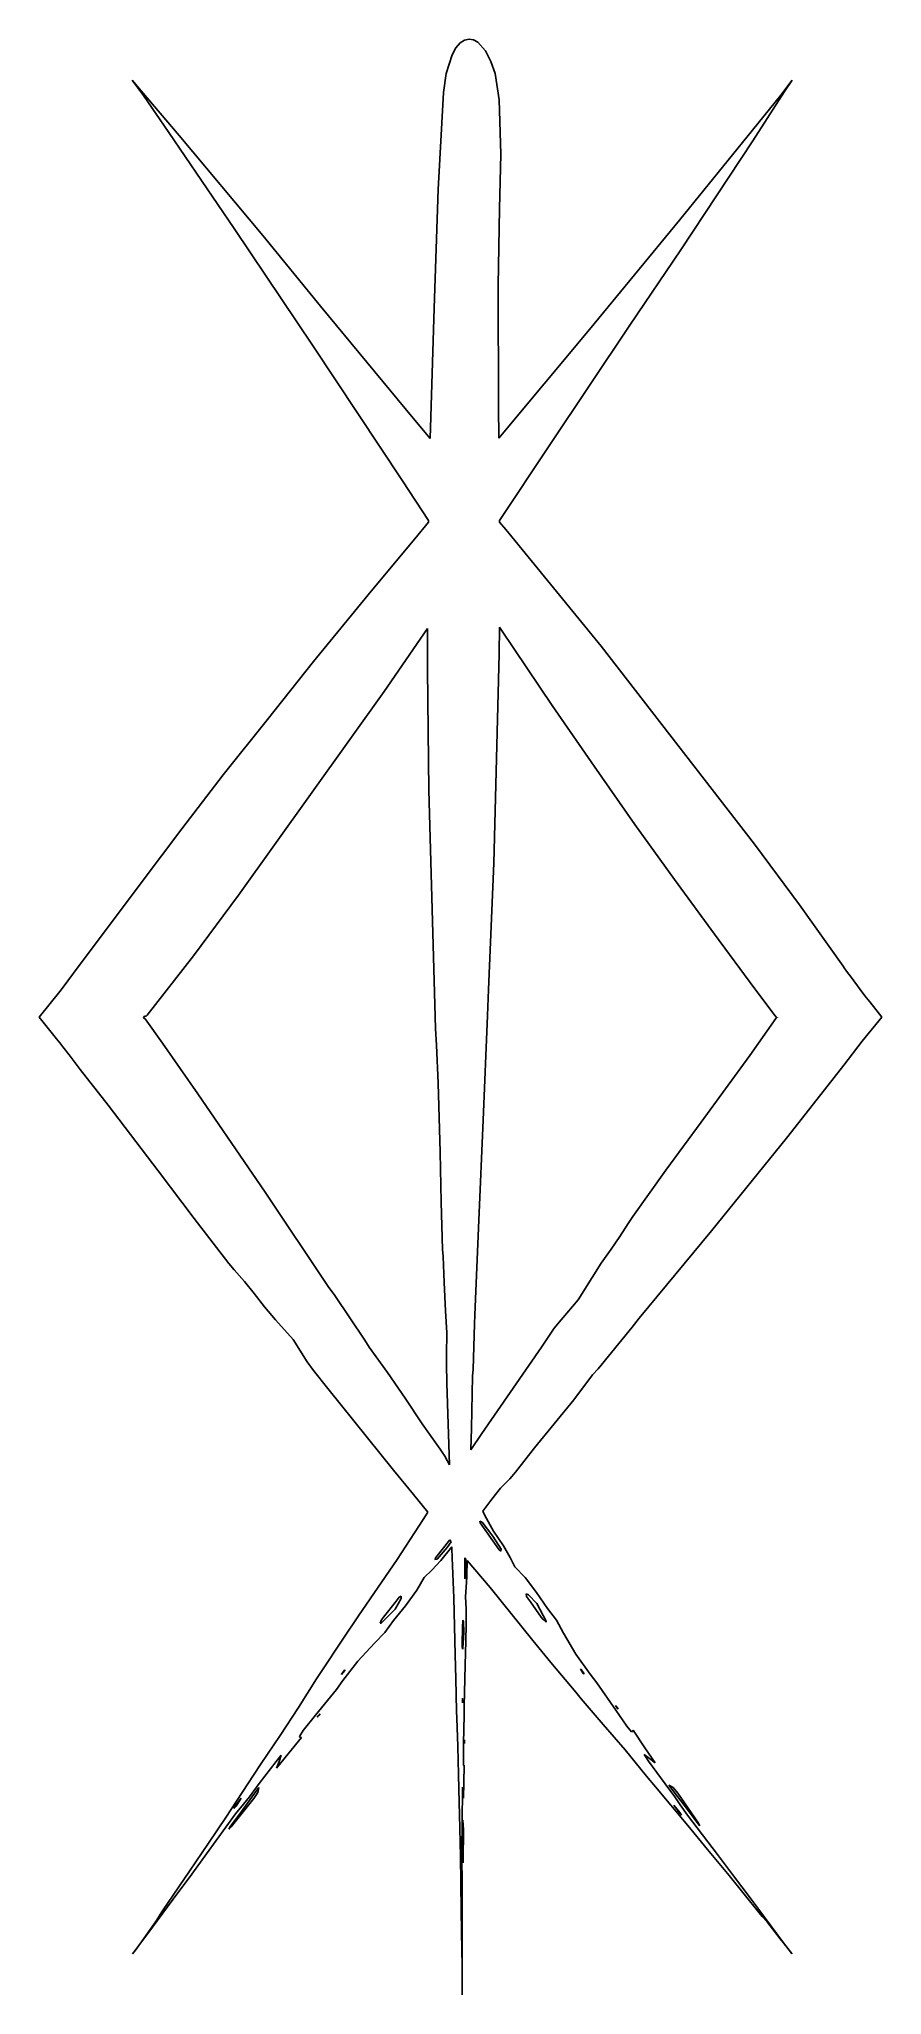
# Model space of a CAD drawing. Extents: x 0 to 81, y 0 to 189.
import ezdxf

# ---------------------------------------------------------------- set-up
doc = ezdxf.new("R2010")
doc.units = 0

msp = doc.modelspace()

# ---------------------------------------------------------------- linework, layer by layer
at = {"layer": 'Layer 1'}
for p, q in [((41.512123, 188.827132), (41.076537, 188.732753)), ((41.944118, 188.755473), (41.512123, 188.827132)), ((39.87487, 187.295397), (39.294278, 185.519679)), ((40.245247, 187.982685), (39.87487, 187.295397)), ((40.650024, 188.456537), (40.245247, 187.982685)), ((41.076537, 188.732753), (40.650024, 188.456537)), ((42.359858, 188.533575), (41.944118, 188.755473)), ((43.09192, 187.70226), (42.359858, 188.533575)), ((43.628344, 186.653786), (43.09192, 187.70226)), ((39.294278, 185.519679), (39.039228, 183.668947)), ((44.025539, 185.514905), (43.628344, 186.653786)), ((44.4332, 182.98), (44.025539, 185.514905)), ((9.848211, 183.827937), (9.00092, 184.872497)), ((9.00092, 184.872497), (10.065976, 183.38416)), ((13.525361, 179.532597), (9.848211, 183.827937)), ((10.065976, 183.38416), (12.521306, 179.811)), ((39.039228, 183.668947), (38.520287, 174.300767)), ((71.602155, 183.424184), (68.882145, 180.048264)), ((68.90299, 179.006506), (71.96503, 183.759986)), ((72.723132, 184.870941), (71.602155, 183.424184)), ((71.96503, 183.759986), (72.723132, 184.870941)), ((44.593133, 177.709438), (44.4332, 182.98)), ((12.521306, 179.811), (18.826556, 170.55255)), ((21.617531, 169.858027), (13.525361, 179.532597)), ((68.882145, 180.048264), (61.8177, 171.355)), ((44.449014, 172.43842), (44.593133, 177.709438)), ((61.95158, 168.482406), (68.90299, 179.006506)), ((38.520287, 174.300767), (38.140698, 162.861467)), ((44.308467, 165.08652), (44.449014, 172.43842)), ((18.826556, 170.55255), (26.464576, 159.20165)), ((61.8177, 171.355), (53.13021, 160.7858)), ((27.183511, 163.052457), (21.617531, 169.858027)), ((57.02549, 161.200186), (61.95158, 168.482406)), ((44.356018, 153.37372), (44.308467, 165.08652)), ((36.109091, 152.253157), (27.183511, 163.052457)), ((38.140698, 162.861467), (37.758781, 150.269367)), ((53.13021, 160.7858), (44.38336, 150.3102)), ((49.23534, 149.555286), (57.02549, 161.200186)), ((26.464576, 159.20165), (35.082386, 146.17875)), ((44.38336, 150.3102), (44.356018, 153.37372)), ((37.758781, 150.269367), (36.109091, 152.253157)), ((44.4551, 142.362856), (49.23534, 149.555286)), ((35.082386, 146.17875), (37.605586, 142.36863)), ((37.602609, 142.18549), (36.272069, 140.59091)), ((37.605586, 142.36863), (37.602609, 142.18549)), ((44.455947, 142.215621), (44.4551, 142.362856)), ((45.059036, 141.490353), (44.455947, 142.215621)), ((36.272069, 140.59091), (32.068219, 135.52727)), ((54.265576, 130.221453), (45.059036, 141.490353)), ((32.068219, 135.52727), (26.496809, 128.74825)), ((33.327864, 125.848888), (37.496934, 131.942218)), ((37.496934, 131.942218), (37.490657, 128.035818)), ((44.414444, 129.505279), (44.449979, 132.060879)), ((44.449979, 132.060879), (44.632531, 131.786729)), ((44.632531, 131.786729), (49.531601, 124.507119)), ((26.496809, 128.74825), (22.040619, 123.16769)), ((43.898805, 109.273979), (44.414444, 129.505279)), ((69.062976, 111.106553), (54.265576, 130.221453)), ((37.490657, 128.035818), (37.560338, 122.061208)), ((19.252364, 106.196388), (33.327864, 125.848888)), ((22.040619, 123.16769), (17.7637, 117.802)), ((49.531601, 124.507119), (53.601941, 118.639109)), ((37.560338, 122.061208), (37.622991, 116.321018)), ((17.7637, 117.802), (13.7904, 112.603)), ((53.601941, 118.639109), (57.517061, 113.004669)), ((37.622991, 116.321018), (38.284059, 93.328318)), ((13.7904, 112.603), (9.84101, 107.387)), ((57.517061, 113.004669), (61.359951, 107.708739)), ((73.419319, 105.276007), (69.062976, 111.106553)), ((43.403483, 97.097279), (43.898805, 109.273979)), ((61.359951, 107.708739), (65.226881, 102.430579)), ((9.84101, 107.387), (5.91344, 102.15415)), ((14.913991, 100.352543), (19.252364, 106.196388)), ((77.622706, 99.343753), (73.419319, 105.276007)), ((5.91344, 102.15415), (3.95917, 99.53061)), ((65.226881, 102.430579), (69.115411, 97.168639)), ((10.434334, 94.626088), (14.913991, 100.352543)), ((3.95917, 99.53061), (2.12214, 97.06399)), ((77.745791, 99.166413), (77.622706, 99.343753)), ((77.961324, 98.867049), (77.745791, 99.166413)), ((78.395263, 98.270133), (77.961324, 98.867049)), ((79.271435, 97.080343), (78.395263, 98.270133)), ((2.12214, 97.06399), (0, 94.4138)), ((43.307099, 94.569549), (43.403483, 97.097279)), ((69.115411, 97.168639), (71.069251, 94.544799)), ((79.731971, 96.485924), (79.271435, 97.080343)), ((80.206121, 95.89172), (79.731971, 96.485924)), ((0, 94.4138), (1.69277, 92.31432)), ((10.086346, 94.413795), (10.098899, 94.424486)), ((10.116772, 94.318474), (10.086346, 94.413795)), ((10.098899, 94.424486), (10.184751, 94.499912)), ((10.184751, 94.499912), (10.265184, 94.505557)), ((10.265184, 94.505557), (10.308483, 94.504812)), ((10.308483, 94.504812), (10.331038, 94.502949)), ((10.331038, 94.502949), (10.375186, 94.553108)), ((10.375186, 94.553108), (10.434334, 94.626088)), ((42.890929, 84.466449), (43.307099, 94.569549)), ((71.069251, 94.544799), (71.19138, 94.380811)), ((71.286697, 94.415006), (71.294675, 94.419739)), ((71.295101, 94.410005), (71.286697, 94.415006)), ((71.294675, 94.419739), (71.307547, 94.413889)), ((71.306057, 94.40293), (71.295101, 94.410005)), ((71.307547, 94.413889), (71.305207, 94.405112)), ((71.305207, 94.405112), (71.306057, 94.40293)), ((79.473252, 92.095637), (81.375072, 94.413837)), ((81.1457, 94.7056), (80.206121, 95.89172)), ((81.375072, 94.413837), (81.1457, 94.7056)), ((10.23975, 94.26273), (10.116772, 94.318474)), ((11.92252, 91.89718), (10.23975, 94.26273)), ((38.284059, 93.328318), (38.357569, 91.722348)), ((71.146904, 94.29549), (68.6134, 90.7115)), ((71.199564, 94.370386), (71.146904, 94.29549)), ((71.19138, 94.380811), (71.199564, 94.370386)), ((1.69277, 92.31432), (2.007134, 91.926499)), ((2.007134, 91.926499), (2.30139, 91.539903)), ((2.30139, 91.539903), (2.891925, 90.770001)), ((2.891925, 90.770001), (3.969375, 89.375261)), ((15.3353, 87.032), (11.92252, 91.89718)), ((38.357569, 91.722348), (38.515975, 88.049568)), ((68.613487, 90.71153), (63.940377, 84.27831)), ((68.6134, 90.7115), (68.613487, 90.71153)), ((77.713772, 89.797117), (79.473252, 92.095637)), ((3.969375, 89.375261), (6.677475, 85.921311)), ((75.841422, 87.397947), (77.713772, 89.797117)), ((21.832313, 77.528956), (15.3353, 87.032)), ((38.515975, 88.049568), (38.719274, 81.394108)), ((72.157682, 82.734627), (75.841422, 87.397947)), ((6.677475, 85.921311), (11.502505, 79.601231)), ((42.468587, 74.838159), (42.890929, 84.466449)), ((63.940377, 84.27831), (60.526, 79.6369)), ((38.719274, 81.394108), (38.836295, 76.571108)), ((64.913812, 73.787717), (72.157682, 82.734627)), ((11.502505, 79.601231), (14.971355, 75.000621)), ((60.526, 79.6369), (57.31364, 75.19432)), ((27.900113, 68.431726), (21.832313, 77.528956)), ((38.836295, 76.571108), (38.96268, 71.982458)), ((14.971355, 75.000621), (18.307645, 70.650331)), ((42.067832, 65.696939), (42.468587, 74.838159)), ((56.874503, 74.510541), (56.084696, 73.242662)), ((57.31364, 75.19432), (56.874503, 74.510541)), ((57.935802, 65.368417), (64.913812, 73.787717)), ((38.96268, 71.982458), (39.002361, 71.303785)), ((55.219493, 72.012921), (54.277345, 70.68076)), ((56.084696, 73.242662), (55.219493, 72.012921)), ((18.307645, 70.650331), (18.836902, 70.033676)), ((18.836902, 70.033676), (19.825417, 68.91377)), ((39.002361, 71.303785), (39.125661, 68.799515)), ((54.277345, 70.68076), (53.401183, 69.298011)), ((19.825417, 68.91377), (20.755852, 67.732546)), ((28.548202, 67.547203), (27.900113, 68.431726)), ((39.125661, 68.799515), (39.246734, 66.067745)), ((53.401183, 69.298011), (52.055466, 67.140896)), ((20.755852, 67.732546), (21.76231, 66.448323)), ((21.76231, 66.448323), (22.836182, 65.212856)), ((31.452042, 63.239843), (28.548202, 67.547203)), ((52.055466, 67.140896), (50.395743, 65.214911)), ((22.836182, 65.212856), (24.517459, 63.305668)), ((39.246734, 66.067745), (39.375413, 63.947441)), ((41.897192, 60.43542), (42.053577, 64.77906)), ((42.053577, 64.77906), (42.067832, 65.696939)), ((49.745419, 64.383736), (48.494669, 62.577666)), ((50.395743, 65.214911), (49.745419, 64.383736)), ((53.978971, 60.478063), (57.273991, 64.494093)), ((57.273991, 64.494093), (57.935802, 65.368417)), ((24.517459, 63.305668), (25.8873, 61.1638)), ((31.86066, 62.55537), (31.452042, 63.239843)), ((33.650548, 60.131451), (31.86066, 62.55537)), ((39.375413, 63.947441), (39.322479, 61.823895)), ((48.494669, 62.577666), (42.742619, 54.220066)), ((25.8873, 61.1638), (26.49741, 60.302679)), ((39.322479, 61.823895), (39.323436, 60.940701)), ((39.323436, 60.940701), (39.38301, 59.102821)), ((41.854638, 59.771586), (41.897192, 60.43542)), ((53.440139, 59.890508), (53.978971, 60.478063)), ((26.49741, 60.302679), (27.86955, 58.586929)), ((27.86955, 58.586929), (34.22926, 50.681999)), ((35.33185, 57.64217), (33.650548, 60.131451)), ((39.38301, 59.102821), (39.630033, 51.214271)), ((41.745489, 54.737516), (41.854638, 59.771586)), ((51.630477, 57.481345), (53.440139, 59.890508)), ((36.998422, 55.165737), (35.3318, 57.6422)), ((35.3318, 57.6422), (35.33185, 57.64217)), ((49.727139, 55.157398), (51.630477, 57.481345)), ((38.734176, 52.724599), (36.998422, 55.165737)), ((47.831916, 52.851286), (49.727139, 55.157398)), ((41.681659, 52.649846), (41.745489, 54.737516)), ((42.742619, 54.220066), (41.681659, 52.649846)), ((39.174284, 52.041777), (38.734176, 52.724599)), ((39.630033, 51.214271), (39.174284, 52.041777)), ((45.990309, 50.489128), (47.831916, 52.851286)), ((34.22926, 50.681999), (36.14193, 48.354379)), ((44.54025, 48.94897), (45.462224, 49.871838)), ((45.462224, 49.871838), (45.990309, 50.489128)), ((36.14193, 48.354379), (37.53492, 46.630649)), ((42.830292, 46.738418), (43.704444, 47.905708)), ((43.704444, 47.905708), (44.54025, 48.94897)), ((37.082896, 45.924688), (34.565436, 42.060898)), ((37.53492, 46.630649), (37.082896, 45.924688)), ((42.576666, 45.600309), (42.539858, 45.754684)), ((42.539858, 45.754684), (42.773476, 45.675961)), ((44.418806, 42.996789), (42.576666, 45.600309)), ((42.773476, 45.675961), (43.7968, 44.3372)), ((43.046037, 46.32198), (42.830292, 46.738418)), ((43.859899, 44.806456), (43.046037, 46.32198)), ((38.298242, 42.256233), (39.645272, 43.975873)), ((39.799422, 43.773426), (39.404526, 43.23603)), ((39.645272, 43.975873), (39.799422, 43.773426)), ((43.7968, 44.3372), (43.796887, 44.33733)), ((43.796887, 44.33733), (44.602529, 43.0728)), ((44.827957, 43.38447), (43.859899, 44.806456)), ((34.565436, 42.060898), (30.842016, 36.633958)), ((37.909734, 41.045029), (38.786973, 41.975234)), ((38.220371, 42.066975), (38.298242, 42.256233)), ((38.42367, 42.10197), (38.220371, 42.066975)), ((39.404526, 43.23603), (38.4236, 42.1019)), ((38.4236, 42.1019), (38.42367, 42.10197)), ((38.786973, 41.975234), (39.857083, 43.292364)), ((39.857083, 43.292364), (39.859423, 43.126564)), ((39.859423, 43.126564), (39.896018, 42.2172)), ((39.896018, 42.2172), (40.035382, 38.36452)), ((41.092404, 40.362087), (41.117296, 42.230607)), ((41.117296, 42.230607), (41.208999, 42.123958)), ((41.208787, 41.57301), (41.164106, 40.3213)), ((41.208999, 42.123958), (41.2087, 41.5729)), ((41.2087, 41.5729), (41.208787, 41.57301)), ((41.301209, 40.417737), (41.341104, 41.970567)), ((41.341104, 41.970567), (43.536754, 39.364387)), ((44.577849, 42.868011), (44.418806, 42.996789)), ((44.602529, 43.0728), (44.577849, 42.868011)), ((45.46796, 42.27755), (44.827957, 43.38447)), ((45.944771, 41.367438), (45.46796, 42.27755)), ((36.458557, 39.094496), (37.174306, 40.327526)), ((37.174306, 40.327526), (37.909734, 41.045029)), ((41.110915, 40.19614), (41.092404, 40.362087)), ((41.164106, 40.3213), (41.110915, 40.19614)), ((41.24238, 39.354647), (41.301209, 40.417737)), ((46.921053, 40.328448), (45.944771, 41.367438)), ((48.032543, 38.868808), (46.921053, 40.328448)), ((33.240475, 36.499564), (34.365375, 37.930144)), ((34.365375, 37.930144), (34.75729, 38.432474)), ((34.96447, 38.29903), (34.379892, 37.28796)), ((34.75729, 38.432474), (34.973992, 38.54567)), ((34.973992, 38.54567), (34.9644, 38.299)), ((34.9644, 38.299), (34.96447, 38.29903)), ((35.378447, 37.611505), (36.458557, 39.094496)), ((40.035382, 38.36452), (40.165486, 32.8595)), ((41.180359, 38.505229), (41.24238, 39.354647)), ((41.23557, 37.319579), (41.180359, 38.505229)), ((43.536754, 39.364387), (47.669644, 34.242447)), ((47.067922, 38.508951), (47.0215, 38.749)), ((47.0215, 38.749), (47.02155, 38.74897)), ((47.02155, 38.74897), (47.255171, 38.669183)), ((47.436978, 37.989605), (47.067922, 38.508951)), ((47.255171, 38.669183), (48.05645, 37.81939)), ((48.485388, 36.502045), (47.436978, 37.989605)), ((49.081383, 37.341198), (48.032543, 38.868808)), ((48.05645, 37.81939), (48.959967, 36.12763)), ((30.842016, 36.633958), (29.315946, 34.365538)), ((32.920898, 35.918605), (33.063347, 36.258448)), ((33.0177, 35.9377), (32.920898, 35.918605)), ((34.379892, 37.28796), (33.0177, 35.9377)), ((33.063347, 36.258448), (33.240475, 36.499564)), ((33.375805, 35.020666), (34.215357, 36.168996)), ((34.215357, 36.168996), (35.378447, 37.611505)), ((40.879104, 35.49154), (40.922402, 36.209044)), ((40.922402, 36.209044), (40.972296, 36.038669)), ((40.972296, 36.038669), (41.0192, 35.0675)), ((41.237487, 35.783929), (41.23557, 37.319579)), ((48.665708, 36.263268), (48.485388, 36.502045)), ((48.950498, 36.029436), (48.665708, 36.263268)), ((48.959967, 36.12763), (48.950498, 36.029436)), ((49.941152, 36.207939), (49.081383, 37.341198)), ((50.624793, 34.960498), (49.941152, 36.207939)), ((29.315946, 34.365538), (27.247106, 31.231318)), ((30.777587, 32.263884), (32.376397, 34.008396)), ((32.376397, 34.008396), (33.375805, 35.020666)), ((40.862083, 33.96867), (40.879104, 35.49154)), ((41.019317, 35.06755), (40.916978, 33.48005)), ((41.0192, 35.0675), (41.019317, 35.06755)), ((41.135889, 31.863959), (41.206849, 34.233919)), ((41.206849, 34.233919), (41.237487, 35.783929)), ((47.669644, 34.242447), (49.405934, 32.130577)), ((51.838224, 32.928989), (50.624793, 34.960498)), ((29.316267, 30.402686), (30.777587, 32.263884)), ((40.165486, 32.8595), (40.225275, 30.57359)), ((40.862828, 33.718243), (40.862083, 33.96867)), ((40.893785, 33.418828), (40.862828, 33.718243)), ((40.916978, 33.48005), (40.893785, 33.418828)), ((49.405934, 32.130577), (51.816154, 29.250647)), ((53.202783, 30.995748), (51.838224, 32.928989)), ((26.797955, 30.548496), (25.033375, 27.799596)), ((27.247106, 31.231318), (26.797955, 30.548496)), ((28.710198, 29.531723), (29.316267, 30.402686)), ((29.18221, 31.016442), (29.504445, 31.433944)), ((29.190722, 30.955804), (29.18221, 31.016442)), ((29.5054, 31.3699), (29.190722, 30.955804)), ((29.504445, 31.433944), (29.5054, 31.3699)), ((29.5054, 31.3699), (29.5054, 31.3699)), ((40.225275, 30.57359), (40.314319, 27.43506)), ((41.025995, 27.913249), (41.135889, 31.863959)), ((52.576367, 31.043193), (52.268706, 31.471493)), ((52.268706, 31.471493), (52.3303, 31.4541)), ((52.3303, 31.4541), (52.636898, 31.033939)), ((52.3303, 31.4541), (52.3303, 31.4541)), ((52.636898, 31.033939), (52.576367, 31.043193)), ((53.863637, 30.165637), (53.202783, 30.995748)), ((26.693588, 27.034063), (28.710198, 29.531723)), ((40.868786, 28.258433), (40.87187, 28.699828)), ((40.87187, 28.699828), (40.884957, 28.657357)), ((40.884957, 28.657357), (40.883148, 28.22197)), ((51.816154, 29.250647), (52.341688, 28.624712)), ((52.341688, 28.624712), (54.469998, 26.146692)), ((55.679067, 27.518017), (53.863637, 30.165637)), ((25.033375, 27.799596), (23.276985, 25.071766)), ((25.512208, 25.575673), (26.693588, 27.034063)), ((26.86416, 26.839255), (27.010224, 26.999275)), ((26.9348, 26.9746), (26.86416, 26.839255)), ((27.135531, 27.18183), (26.9348, 26.9746)), ((26.9348, 26.9746), (26.9348, 26.9746)), ((27.010224, 26.999275), (27.135531, 27.18183)), ((40.314319, 27.43506), (40.333468, 26.752052)), ((40.333468, 26.752052), (40.419958, 24.024322)), ((40.883148, 28.22197), (40.868786, 28.258433)), ((40.990994, 24.340391), (41.035783, 27.025531)), ((41.035783, 27.025531), (41.025995, 27.913249)), ((55.80299, 27.811561), (55.663948, 27.983877)), ((55.663948, 27.983877), (55.805, 27.7322)), ((56.737907, 25.968407), (55.679067, 27.518017)), ((55.914468, 27.625684), (55.80299, 27.811561)), ((55.805, 27.7322), (55.914468, 27.625684)), ((55.805, 27.7322), (55.805, 27.7322)), ((23.276985, 25.071766), (21.432295, 22.379146)), ((24.041244, 23.296407), (25.330824, 24.885167)), ((25.1321, 24.978915), (25.512208, 25.575673)), ((25.201342, 24.89858), (25.1321, 24.978915)), ((25.330824, 24.885167), (25.201342, 24.89858)), ((41.076943, 24.660668), (41.0645, 24.4212)), ((41.079283, 24.475482), (41.076943, 24.660668)), ((54.469998, 26.146692), (56.580438, 23.682472)), ((57.200779, 25.433314), (56.737907, 25.968407)), ((57.297602, 25.476641), (57.200779, 25.433314)), ((57.347588, 25.596825), (57.297602, 25.476641)), ((58.500358, 23.906235), (57.347588, 25.596825)), ((22.887095, 22.58332), (23.374969, 23.192657)), ((22.923264, 21.939937), (24.041244, 23.296407)), ((23.374969, 23.192657), (23.171895, 22.580259)), ((40.419958, 24.024322), (40.500391, 21.314792)), ((40.96503, 22.770651), (40.990994, 24.340391)), ((40.980552, 22.179983), (40.96503, 22.770651)), ((41.0645, 24.4212), (41.071945, 24.294976)), ((41.0645, 24.4212), (41.0645, 24.4212)), ((41.071945, 24.294976), (41.079283, 24.475482)), ((56.580438, 23.682472), (58.631828, 21.143792)), ((58.85291, 22.596147), (58.408865, 23.238117)), ((58.408865, 23.238117), (58.937473, 22.868133)), ((59.479725, 22.446465), (58.500358, 23.906235)), ((58.937473, 22.868133), (59.479725, 22.446465)), ((20.692823, 21.244826), (18.023343, 17.176106)), ((21.432295, 22.379146), (20.692823, 21.244826)), ((21.250805, 20.43892), (22.887095, 22.58332)), ((23.171895, 22.580259), (22.923264, 21.939937)), ((40.500391, 21.314792), (40.549435, 18.584782)), ((41.048108, 22.216364), (40.980552, 22.179983)), ((41.018531, 20.505024), (41.048108, 22.216364)), ((58.631828, 21.143792), (59.506832, 20.110382)), ((60.43877, 20.414167), (58.85291, 22.596147)), ((18.5524, 16.2595), (20.73975, 19.01385)), ((18.910532, 18.213379), (19.508301, 19.027426)), ((19.508301, 19.027426), (19.02, 18.2733)), ((21.223371, 20.05699), (19.292831, 17.40262)), ((19.723564, 18.445715), (20.319738, 19.16351)), ((20.319738, 19.16351), (21.250805, 20.43892)), ((20.73975, 19.01385), (21.133197, 19.580122)), ((21.133197, 19.580122), (21.223371, 20.05699)), ((40.855127, 17.191446), (40.864596, 19.449196)), ((40.864596, 19.449196), (40.873, 20.102204)), ((40.873, 20.102204), (40.989916, 19.035334)), ((40.989916, 19.035334), (41.018531, 20.505024)), ((59.506832, 20.110382), (62.640362, 16.387382)), ((61.394091, 19.156817), (60.43877, 20.414167)), ((60.7968, 20.2786), (62.78691, 17.66859)), ((61.227881, 20.055637), (60.7968, 20.2786)), ((60.7968, 20.2786), (60.7968, 20.2786)), ((61.65765, 19.516395), (61.227881, 20.055637)), ((61.911009, 18.380032), (61.394091, 19.156817)), ((63.67, 16.631725), (61.65765, 19.516395)), ((16.168015, 13.650643), (18.967285, 17.510603)), ((18.023343, 17.176106), (16.351743, 14.683906)), ((19.292831, 17.40262), (18.4772, 16.3188)), ((19.02, 18.2733), (18.808616, 18.036914)), ((18.808616, 18.036914), (18.910532, 18.213379)), ((18.967285, 17.510603), (19.723564, 18.445715)), ((19.02, 18.2733), (19.02, 18.2733)), ((40.549435, 18.584782), (40.578157, 17.453522)), ((40.578157, 17.453522), (40.673266, 13.387332)), ((40.859702, 15.869686), (40.855127, 17.191446)), ((61.900636, 17.534581), (61.291909, 18.340542)), ((61.291909, 18.340542), (61.8746, 17.6566)), ((61.87457, 17.65663), (62.040531, 17.386414)), ((61.8746, 17.6566), (61.87457, 17.65663)), ((62.040531, 17.386414), (61.900636, 17.534581)), ((62.590267, 17.387607), (61.911009, 18.380032)), ((65.486667, 13.599977), (62.590267, 17.387607)), ((62.78691, 17.66859), (63.591703, 16.5767)), ((18.4772, 16.3188), (18.321453, 16.046484)), ((18.321453, 16.046484), (18.5524, 16.2595)), ((18.4772, 16.3188), (18.4772, 16.3188)), ((40.697297, 14.527385), (40.693786, 15.372789)), ((40.693786, 15.372789), (40.71219, 14.622332)), ((40.84534, 15.089709), (40.859702, 15.869686)), ((40.98466, 15.979319), (40.916258, 16.921478)), ((40.916258, 16.921478), (40.9253, 14.1742)), ((40.949769, 13.036539), (40.98466, 15.979319)), ((62.640362, 16.387382), (64.549312, 14.071922)), ((63.591703, 16.5767), (63.807981, 16.349438)), ((63.807981, 16.349438), (63.67, 16.631725)), ((16.351743, 14.683906), (14.531633, 11.983096)), ((14.734385, 11.708243), (16.168015, 13.650643)), ((40.673266, 13.387332), (40.719435, 10.878382)), ((40.70453, 14.35797), (40.697297, 14.527385)), ((40.71219, 14.622332), (40.7045, 14.3579)), ((40.7045, 14.3579), (40.70453, 14.35797)), ((40.83183, 14.083799), (40.84534, 15.089709)), ((40.849703, 10.092819), (40.83183, 14.083799)), ((40.9253, 14.1742), (40.922639, 13.0388)), ((40.9253, 14.1742), (40.9253, 14.1742)), ((64.549312, 14.071922), (66.615602, 11.554492)), ((66.937097, 11.670017), (65.486667, 13.599977)), ((14.531633, 11.983096), (11.924813, 8.168306)), ((12.956075, 9.295173), (14.734385, 11.708243)), ((40.922639, 13.0388), (40.933064, 12.77808)), ((40.933064, 12.77808), (40.949769, 13.036539)), ((66.615602, 11.554492), (69.523902, 7.964152)), ((68.739647, 9.275027), (66.937097, 11.670017)), ((40.719435, 10.878382), (40.765499, 8.155202)), ((40.852787, 8.071989), (40.849703, 10.092819)), ((10.386915, 5.838423), (12.956075, 9.295173)), ((11.68077, 7.798279), (11.341821, 7.236973)), ((11.924813, 8.168306), (11.68077, 7.798279)), ((40.765499, 8.155202), (40.818274, 4.290732)), ((40.857043, 5.562849), (40.852787, 8.071989)), ((71.315617, 5.823307), (68.739647, 9.275027)), ((69.523902, 7.964152), (69.808478, 7.624357)), ((69.808478, 7.624357), (70.249224, 7.138848)), ((9.72053, 4.946424), (10.386915, 5.838423)), ((11.341821, 7.236973), (10.098191, 5.490763)), ((70.249224, 7.138848), (71.566044, 5.447108)), ((71.978599, 4.930272), (71.315617, 5.823307)), ((9.03068, 3.9975), (9.268235, 4.322687)), ((9.054264, 4.030542), (9.03068, 3.9975)), ((9.03068, 3.9975), (9.03068, 3.9975)), ((9.300682, 4.372448), (9.054264, 4.030542)), ((9.268235, 4.322687), (9.621535, 4.810959)), ((9.621535, 4.810959), (9.300682, 4.372448)), ((9.62154, 4.81096), (9.719412, 4.94466)), ((9.690264, 4.905855), (9.62154, 4.81096)), ((9.62154, 4.81096), (9.62154, 4.81096)), ((9.720476, 4.946387), (9.690264, 4.905855)), ((9.719412, 4.94466), (9.720476, 4.946387)), ((10.098191, 5.490763), (9.72053, 4.946424)), ((40.818274, 4.290732), (40.824977, 3.920304)), ((40.824977, 3.920304), (40.841146, 3.373998)), ((40.858319, 1.957589), (40.857043, 5.562849)), ((71.566044, 5.447108), (71.978599, 4.930272)), ((71.980629, 4.927852), (71.978501, 4.930299)), ((71.978501, 4.930299), (72.009351, 4.888781)), ((72.0885, 4.78559), (71.980629, 4.927852)), ((72.009351, 4.888781), (72.0885, 4.78559)), ((72.0885, 4.78559), (72.0885, 4.78559)), ((72.447283, 4.31743), (72.088556, 4.785597)), ((72.088556, 4.785597), (72.408985, 4.362775)), ((72.408985, 4.362775), (72.665936, 4.028728)), ((72.6909, 3.99671), (72.447283, 4.31743)), ((72.665936, 4.028728), (72.6909, 3.99671)), ((72.6909, 3.99671), (72.6909, 3.99671)), ((40.841146, 3.373998), (40.852742, 1.579868)), ((40.858, 1.018862), (40.858319, 1.957589)), ((40.852742, 1.579868), (40.858062, 1.023908)), ((40.858062, 1.023908), (40.858, 0.983223)), ((40.858319, 0.901201), (40.858, 1.018862)), ((40.858, 0.983223), (40.858319, 0.901201)), ((40.860353, 0.38075), (40.858333, 0.901232)), ((40.858333, 0.901232), (40.859504, 0.430378)), ((40.859504, 0.430378), (40.860988, 0.077631)), ((40.8612, 0.043675), (40.860353, 0.38075)), ((40.860988, 0.077631), (40.8612, 0.043675)), ((40.8612, 0.043675), (40.8612, 0.043675))]:
    msp.add_line(p, q, dxfattribs=at)

doc.saveas('drawing.dxf')
